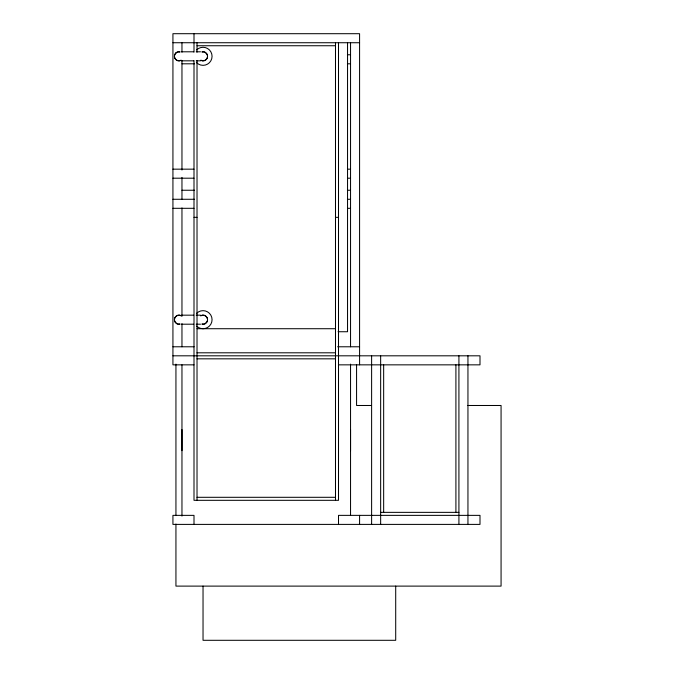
<?xml version="1.0" encoding="UTF-8"?>
<svg xmlns="http://www.w3.org/2000/svg" width="674" height="674" viewBox="0 0 674 674"><rect width="100%" height="100%" fill="white"/><g stroke="black" fill="none" stroke-linecap="round" stroke-linejoin="round"><path stroke-width="1.01" d="M181.963 450.645L181.963 429.565M350.547 450.645L350.547 429.565M176.698 315.777L175.046 317.429A4.44 4.356 -90 0 0 175.038 321.945L176.698 323.604A4.676 4.592 -90 0 0 180.118 324.051A4.516 4.516 0 0 1 174.473 319.097A4.516 4.516 0 0 1 181.213 315.777M172.932 42.732L359.579 42.732M197.019 45.739L335.492 45.739M181.508 51.797L193.665 51.797M196.21 51.797L200.481 51.797M347.405 54.771L350.547 54.771M181.508 60.829L193.665 60.829M196.21 60.829L200.481 60.829M181.963 63.803L194.525 63.803M347.405 63.803L350.547 63.803M172.932 169.166L194.002 169.166M347.54 169.166L350.547 169.166M172.932 178.197L194.002 178.197M347.54 178.197L350.547 178.197M181.963 190.245L194.525 190.245M347.405 190.245L350.547 190.245M172.932 199.277L194.525 199.277M347.405 199.277L350.547 199.277M172.932 208.308L194.002 208.308M347.54 208.308L350.547 208.308M194.002 217.34L197.019 217.34M335.492 217.34L338.508 217.34M181.508 315.171L193.665 315.171M196.21 315.171L200.481 315.171M181.508 324.202L193.665 324.202M196.21 324.202L200.481 324.202M197.019 328.718L335.492 328.718M338.07 331.734L347.54 331.734L347.54 42.732M172.932 346.781L194.137 346.781M337.59 346.781L359.579 346.781M197.019 352.805L335.492 352.805M172.932 355.813L479.998 355.813L479.998 364.845L338.508 364.845M197.019 358.829L335.492 358.829M194.002 364.845L172.932 364.845L172.932 33.7L359.579 33.7L359.579 364.845M371.231 405.487L356.571 405.487L356.571 364.524M467.562 405.487L501.068 405.487L501.068 586.11L175.939 586.11L175.939 524.035M197.019 497.302L335.492 497.302M380.65 512.358L458.918 512.358M205.292 315.777L206.943 317.429A4.44 4.356 -90 0 1 206.943 321.945L205.292 323.604A4.676 4.592 -90 0 1 201.871 324.051A4.516 4.516 0 0 0 207.516 319.097A4.516 4.516 0 0 0 200.776 315.777M467.95 355.813L467.95 524.397M458.918 355.813L458.918 524.397M455.91 364.845L455.91 512.358M395.705 586.11L395.705 640.3L203.034 640.3L203.034 586.11M383.658 364.845L383.658 512.358M380.65 355.813L380.65 524.397M371.618 355.813L371.618 524.397M359.579 515.366L359.579 524.397M350.547 42.732L350.547 346.781M350.547 364.128L350.547 515.366M338.508 42.732L338.508 500.319L194.002 500.319L194.002 60.593M338.508 524.397L338.508 515.366L479.998 515.366L479.998 524.397L172.932 524.397L172.932 515.366L194.002 515.366L194.002 524.397M335.492 42.732L335.492 500.319M197.019 42.732L197.019 52.193M197.019 60.593L197.019 500.319M194.002 33.7L194.002 52.193M181.963 42.732L181.963 52.201M181.963 60.618L181.963 170.033M181.963 177.397L181.963 199.496M181.963 207.912L181.963 316.274M181.963 323.638L181.963 346.781M181.963 364.845L181.963 516.09M175.939 364.095L175.939 515.61M196.648 49.927A9.032 9.032 0 0 1 209.42 49.927A9.032 9.032 0 0 1 209.42 62.699A9.032 9.032 0 0 1 196.648 62.699M200.776 315.777A4.676 4.592 -90 0 1 205.292 315.777M176.698 315.777A4.676 4.592 -90 0 1 181.213 315.777M196.648 313.3A9.032 9.032 0 0 1 209.42 313.3A9.032 9.032 0 0 1 209.42 326.073A9.032 9.032 0 0 1 196.648 326.073M175.762 53.12L175.046 54.055A4.44 4.356 -90 0 0 175.038 58.571L176.698 60.222A4.676 4.592 -90 0 0 181.213 60.222A4.516 4.516 0 0 1 174.473 56.902A4.516 4.516 0 0 1 180.118 51.949A4.676 4.592 -90 0 0 176.698 52.404L175.762 53.12M206.943 58.571L205.292 60.222A4.676 4.592 -90 0 1 200.776 60.222A4.516 4.516 0 0 0 207.516 56.902A4.516 4.516 0 0 0 201.871 51.949A4.676 4.592 -90 0 1 205.292 52.404L206.943 54.055A4.44 4.356 -90 0 1 206.943 58.571"/></g></svg>
